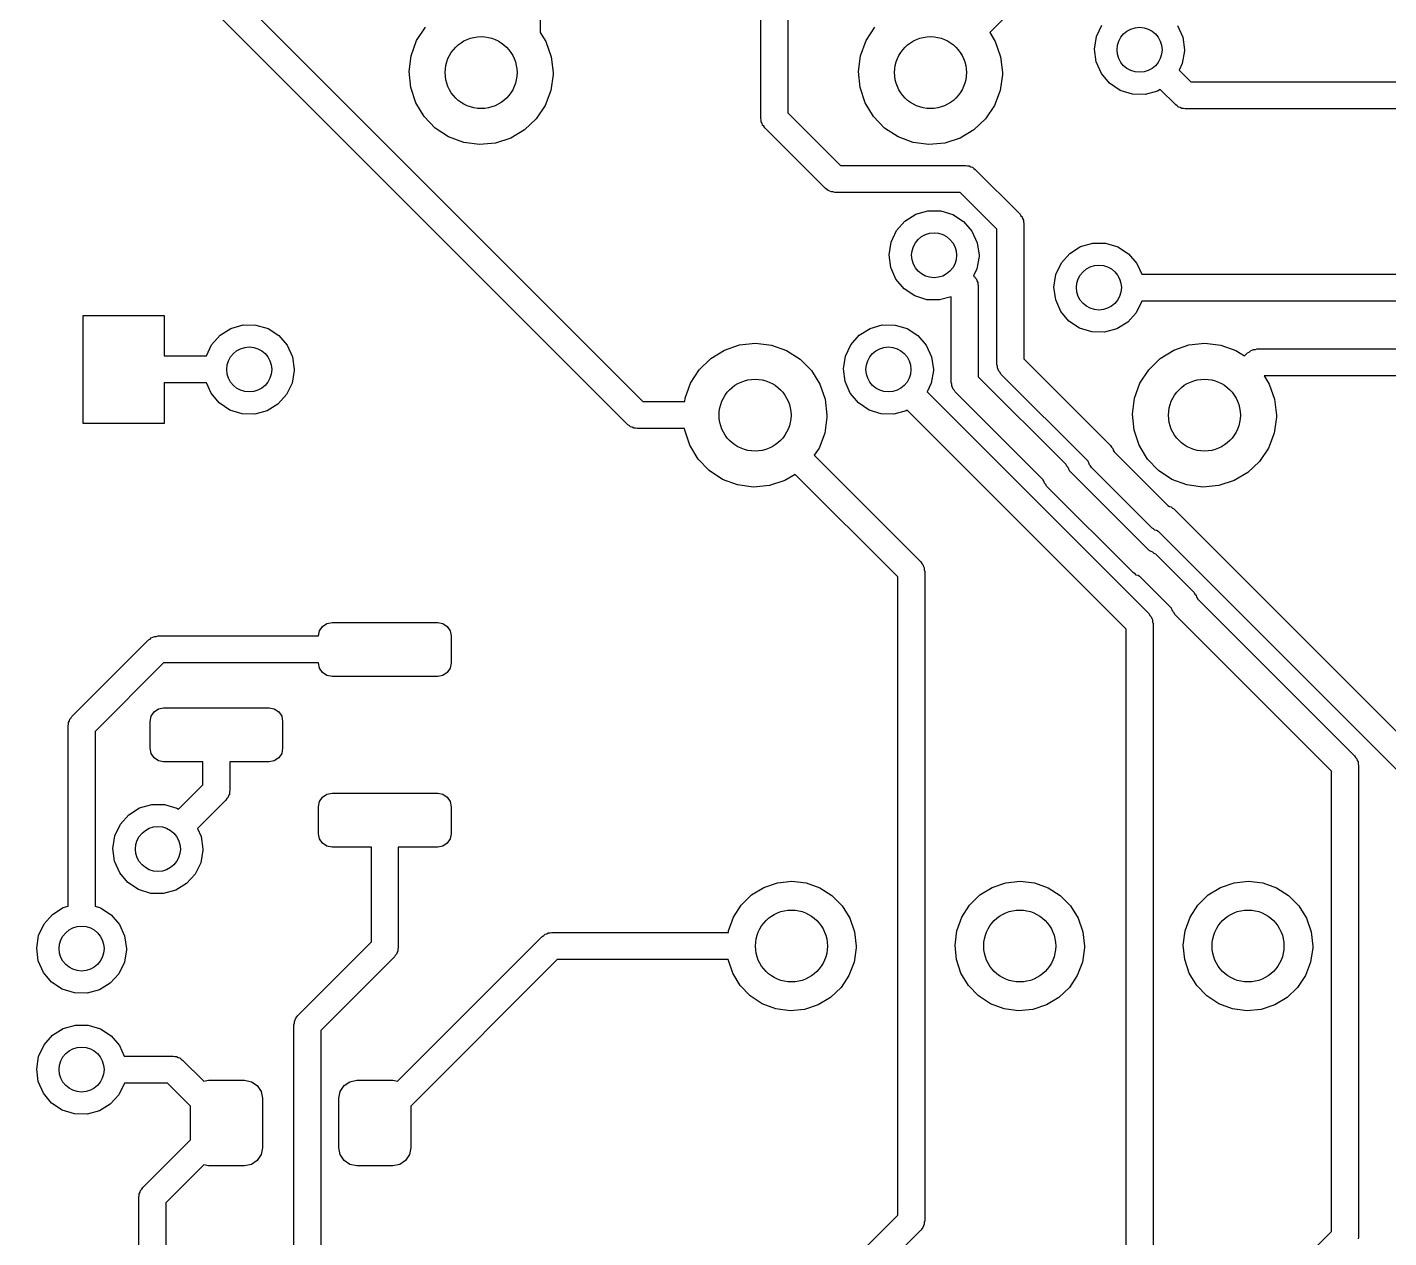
# Model space of a CAD drawing. Extents: x 108 to 192, y -153 to -46.
# Drawn here: x 155.01 to 170.16, y -98.56 to -85.09 of the extents above; entities that cross this region are included whole.
import ezdxf

# ---------------------------------------------------------------- set-up
doc = ezdxf.new("R2010")
doc.units = 0
doc.layers.add('BLACK', color=7, linetype='CONTINUOUS')

msp = doc.modelspace()

# ---------------------------------------------------------------- linework, layer by layer
at = {"layer": 'BLACK', "linetype": 'CONTINUOUS'}
for p, q in [((168.941, -81.9291), (165.719, -85.1516)), ((154.582, -81.9799), (161.86, -89.258)), ((161.692, -89.5141), (154.326, -82.1481)), ((160.718, -83.352), (160.718, -85.1508)), ((163.172, -86.106), (163.172, -84.7648)), ((163.472, -84.827), (163.472, -86.0439)), ((159.343, -85.2423), (159.44, -85.0924)), ((164.343, -85.2423), (164.44, -85.0924)), ((166.908, -85.1978), (166.968, -85.0695)), ((167.807, -85.0746), (167.866, -85.2037)), ((159.282, -85.4099), (159.343, -85.2423)), ((160.718, -85.1508), (160.781, -85.2523)), ((160.781, -85.2523), (160.84, -85.4208)), ((164.282, -85.4099), (164.343, -85.2423)), ((165.719, -85.1516), (165.781, -85.2523)), ((165.781, -85.2523), (165.84, -85.4208)), ((166.886, -85.3379), (166.908, -85.1978)), ((167.866, -85.2037), (167.886, -85.344)), ((159.26, -85.5868), (159.282, -85.4099)), ((160.84, -85.4208), (160.86, -85.598)), ((164.26, -85.5868), (164.282, -85.4099)), ((165.84, -85.4208), (165.86, -85.598)), ((166.904, -85.4785), (166.886, -85.3379)), ((167.886, -85.3562), (167.862, -85.496)), ((167.886, -85.344), (167.886, -85.3562)), ((159.277, -85.7643), (159.26, -85.5868)), ((164.277, -85.7643), (164.26, -85.5868)), ((166.962, -85.6082), (166.904, -85.4785)), ((167.862, -85.496), (167.826, -85.5716)), ((167.826, -85.5716), (167.956, -85.702)), ((160.86, -85.6203), (160.835, -85.797)), ((160.86, -85.598), (160.86, -85.6203)), ((165.86, -85.6203), (165.835, -85.797)), ((165.86, -85.598), (165.86, -85.6203)), ((167.053, -85.7167), (166.962, -85.6082)), ((167.171, -85.7953), (167.053, -85.7167)), ((167.956, -85.702), (178.34, -85.702)), ((159.334, -85.9336), (159.277, -85.7643)), ((160.835, -85.797), (160.772, -85.9637)), ((164.334, -85.9336), (164.277, -85.7643)), ((165.835, -85.797), (165.772, -85.9637)), ((167.306, -85.8376), (167.171, -85.7953)), ((167.448, -85.8402), (167.306, -85.8376)), ((167.585, -85.8029), (167.448, -85.8402)), ((167.614, -85.7846), (167.585, -85.8029)), ((167.788, -85.9581), (167.614, -85.7846)), ((159.426, -86.0861), (159.334, -85.9336)), ((160.772, -85.9637), (160.673, -86.1122)), ((163.472, -86.0439), (164.059, -86.6305)), ((164.426, -86.0861), (164.334, -85.9336)), ((165.772, -85.9637), (165.673, -86.1122)), ((167.805, -85.9679), (167.788, -85.9581)), ((167.819, -85.9819), (167.805, -85.9679)), ((167.838, -85.987), (167.819, -85.9819)), ((167.855, -85.9969), (167.838, -85.987)), ((167.875, -85.9969), (167.855, -85.9969)), ((167.894, -86.002), (167.875, -85.9969)), ((178.341, -86.002), (167.894, -86.002)), ((159.55, -86.2144), (159.426, -86.0861)), ((160.673, -86.1122), (160.544, -86.2352)), ((163.177, -86.1251), (163.172, -86.106)), ((163.177, -86.1448), (163.177, -86.1251)), ((163.187, -86.1619), (163.177, -86.1448)), ((163.192, -86.181), (163.187, -86.1619)), ((163.206, -86.195), (163.192, -86.181)), ((163.216, -86.2121), (163.206, -86.195)), ((164.55, -86.2144), (164.426, -86.0861)), ((165.673, -86.1122), (165.544, -86.2352)), ((159.699, -86.3121), (159.55, -86.2144)), ((159.866, -86.3742), (159.699, -86.3121)), ((160.39, -86.3265), (160.221, -86.3817)), ((160.544, -86.2352), (160.39, -86.3265)), ((163.89, -86.8866), (163.216, -86.2121)), ((164.699, -86.3121), (164.55, -86.2144)), ((164.866, -86.3742), (164.699, -86.3121)), ((165.39, -86.3265), (165.221, -86.3817)), ((165.544, -86.2352), (165.39, -86.3265)), ((160.043, -86.3978), (159.866, -86.3742)), ((160.221, -86.3817), (160.043, -86.3978)), ((165.043, -86.3978), (164.866, -86.3742)), ((165.221, -86.3817), (165.043, -86.3978)), ((164.059, -86.6305), (165.452, -86.6305)), ((165.452, -86.6305), (165.471, -86.6356)), ((165.471, -86.6356), (165.491, -86.6356)), ((165.491, -86.6356), (165.508, -86.6455)), ((165.508, -86.6455), (165.527, -86.6506)), ((165.527, -86.6506), (165.541, -86.6646)), ((165.541, -86.6646), (165.558, -86.6744)), ((165.558, -86.6744), (166.056, -87.1721)), ((163.908, -86.8964), (163.89, -86.8866)), ((163.921, -86.9104), (163.908, -86.8964)), ((163.941, -86.9155), (163.921, -86.9104)), ((163.958, -86.9254), (163.941, -86.9155)), ((163.977, -86.9254), (163.958, -86.9254)), ((163.996, -86.9305), (163.977, -86.9254)), ((165.39, -86.9305), (163.996, -86.9305)), ((165.799, -87.3403), (165.39, -86.9305)), ((164.682, -87.3555), (164.776, -87.2492)), ((164.776, -87.2492), (164.896, -87.1736)), ((164.896, -87.1736), (165.032, -87.1346)), ((165.032, -87.1346), (165.174, -87.1355)), ((165.174, -87.1355), (165.31, -87.1761)), ((165.31, -87.1761), (165.429, -87.2532)), ((165.429, -87.2532), (165.521, -87.3606)), ((166.056, -87.1721), (166.065, -87.1892)), ((166.065, -87.1892), (166.079, -87.2031)), ((166.079, -87.2031), (166.085, -87.2222)), ((166.085, -87.2222), (166.094, -87.2393)), ((166.094, -87.2393), (166.094, -87.2591)), ((164.622, -87.4838), (164.682, -87.3555)), ((165.521, -87.3606), (165.58, -87.4897)), ((165.799, -88.8447), (165.799, -87.3403)), ((166.094, -87.2591), (166.1, -87.2781)), ((166.1, -87.2781), (166.1, -88.7826)), ((164.6, -87.6239), (164.622, -87.4838)), ((165.58, -87.4897), (165.6, -87.63)), ((166.61, -87.6085), (166.73, -87.5329)), ((166.73, -87.5329), (166.866, -87.4939)), ((166.866, -87.4939), (167.008, -87.4948)), ((167.008, -87.4948), (167.144, -87.5354)), ((167.144, -87.5354), (167.263, -87.6125)), ((164.618, -87.7645), (164.6, -87.6239)), ((165.6, -87.6422), (165.576, -87.782)), ((165.6, -87.63), (165.6, -87.6422)), ((166.516, -87.7148), (166.61, -87.6085)), ((167.263, -87.6125), (167.355, -87.7199)), ((164.676, -87.8942), (164.618, -87.7645)), ((165.576, -87.782), (165.54, -87.8576)), ((165.54, -87.8576), (165.548, -87.8654)), ((166.434, -87.9832), (166.456, -87.8431)), ((166.456, -87.8431), (166.516, -87.7148)), ((167.355, -87.7199), (167.41, -87.8393)), ((167.41, -87.8393), (174.095, -87.8393)), ((164.767, -88.0027), (164.676, -87.8942)), ((164.885, -88.0813), (164.767, -88.0027)), ((165.548, -87.8654), (165.557, -87.8825)), ((165.557, -87.8825), (165.571, -87.8965)), ((165.571, -87.8965), (165.577, -87.9156)), ((165.577, -87.9156), (165.586, -87.9327)), ((165.586, -87.9327), (165.586, -87.9524)), ((165.586, -87.9524), (165.591, -87.9715)), ((165.591, -87.9715), (165.591, -88.981)), ((166.453, -88.1238), (166.434, -87.9832)), ((165.02, -88.1236), (164.885, -88.0813)), ((165.162, -88.1262), (165.02, -88.1236)), ((165.291, -88.0908), (165.162, -88.1262)), ((165.291, -89.0431), (165.291, -88.0908)), ((166.51, -88.2535), (166.453, -88.1238)), ((167.41, -88.1413), (167.349, -88.2689)), ((167.411, -88.1393), (167.41, -88.1413)), ((174.033, -88.1393), (167.411, -88.1393)), ((155.632, -89.5), (155.632, -88.3)), ((155.632, -88.3), (156.532, -88.3)), ((156.532, -88.3), (156.532, -88.75)), ((166.601, -88.362), (166.51, -88.2535)), ((167.349, -88.2689), (167.254, -88.374)), ((157.156, -88.5192), (157.276, -88.4436)), ((157.276, -88.4436), (157.412, -88.4046)), ((157.412, -88.4046), (157.554, -88.4055)), ((157.554, -88.4055), (157.69, -88.4461)), ((157.69, -88.4461), (157.809, -88.5232)), ((164.268, -88.5192), (164.388, -88.4436)), ((164.388, -88.4436), (164.524, -88.4046)), ((164.524, -88.4046), (164.666, -88.4055)), ((164.666, -88.4055), (164.802, -88.4461)), ((164.802, -88.4461), (164.921, -88.5232)), ((166.719, -88.4406), (166.601, -88.362)), ((166.854, -88.4829), (166.719, -88.4406)), ((167.133, -88.4482), (166.996, -88.4855)), ((167.254, -88.374), (167.133, -88.4482)), ((157.062, -88.6255), (157.156, -88.5192)), ((157.809, -88.5232), (157.901, -88.6306)), ((162.936, -88.6267), (163.114, -88.608)), ((163.114, -88.608), (163.291, -88.6291)), ((164.174, -88.6255), (164.268, -88.5192)), ((164.921, -88.5232), (165.013, -88.6306)), ((166.996, -88.4855), (166.854, -88.4829)), ((167.936, -88.6267), (168.114, -88.608)), ((168.114, -88.608), (168.291, -88.6291)), ((156.532, -88.75), (157.004, -88.75)), ((157.004, -88.75), (157.062, -88.6255)), ((157.901, -88.6306), (157.96, -88.7597)), ((157.96, -88.7597), (157.98, -88.9)), ((162.615, -88.7776), (162.767, -88.6841)), ((162.767, -88.6841), (162.936, -88.6267)), ((163.291, -88.6291), (163.459, -88.689)), ((163.459, -88.689), (163.609, -88.7845)), ((164.092, -88.8939), (164.114, -88.7538)), ((164.114, -88.7538), (164.174, -88.6255)), ((165.013, -88.6306), (165.072, -88.7597)), ((165.072, -88.7597), (165.092, -88.9)), ((167.615, -88.7776), (167.767, -88.6841)), ((167.767, -88.6841), (167.936, -88.6267)), ((168.291, -88.6291), (168.459, -88.689)), ((168.459, -88.689), (168.554, -88.7496)), ((168.554, -88.7496), (168.588, -88.7159)), ((168.588, -88.7159), (168.605, -88.7061)), ((168.605, -88.7061), (168.619, -88.6921)), ((168.619, -88.6921), (168.638, -88.687)), ((168.638, -88.687), (168.655, -88.6771)), ((168.655, -88.6771), (168.675, -88.6771)), ((168.675, -88.6771), (168.694, -88.672)), ((168.694, -88.672), (172.758, -88.672)), ((157.98, -88.9122), (157.956, -89.052)), ((157.98, -88.9), (157.98, -88.9122)), ((162.391, -89.0523), (162.488, -88.9024)), ((162.488, -88.9024), (162.615, -88.7776)), ((163.609, -88.7845), (163.735, -88.9111)), ((163.735, -88.9111), (163.829, -89.0623)), ((164.11, -89.0345), (164.092, -88.8939)), ((165.092, -88.9122), (165.068, -89.052)), ((165.092, -88.9), (165.092, -88.9122)), ((165.805, -88.8638), (165.799, -88.8447)), ((165.805, -88.8835), (165.805, -88.8638)), ((165.814, -88.9006), (165.805, -88.8835)), ((165.82, -88.9197), (165.814, -88.9006)), ((165.834, -88.9337), (165.82, -88.9197)), ((166.1, -88.7826), (167.064, -89.7471)), ((167.391, -89.0523), (167.488, -88.9024)), ((167.488, -88.9024), (167.615, -88.7776)), ((157.005, -89.05), (156.532, -89.05)), ((156.532, -89.05), (156.532, -89.5)), ((157.056, -89.1642), (157.005, -89.05)), ((157.956, -89.052), (157.895, -89.1796)), ((162.33, -89.2199), (162.391, -89.0523)), ((163.829, -89.0623), (163.888, -89.2308)), ((164.168, -89.1642), (164.11, -89.0345)), ((165.068, -89.052), (165.022, -89.1486)), ((165.297, -89.0622), (165.291, -89.0431)), ((165.297, -89.0819), (165.297, -89.0622)), ((165.591, -88.981), (166.565, -89.954)), ((165.843, -88.9508), (165.834, -88.9337)), ((166.813, -89.9204), (165.843, -88.9508)), ((167.33, -89.2199), (167.391, -89.0523)), ((172.695, -88.972), (168.773, -88.972)), ((168.773, -88.972), (168.829, -89.0623)), ((168.829, -89.0623), (168.888, -89.2308)), ((157.147, -89.2727), (157.056, -89.1642)), ((157.895, -89.1796), (157.799, -89.2847)), ((162.326, -89.258), (162.33, -89.2199)), ((164.259, -89.2727), (164.168, -89.1642)), ((165.022, -89.1486), (167.492, -91.6191)), ((165.306, -89.099), (165.297, -89.0819)), ((165.312, -89.1181), (165.306, -89.099)), ((165.326, -89.1321), (165.312, -89.1181)), ((165.335, -89.1492), (165.326, -89.1321)), ((166.314, -90.1273), (165.335, -89.1492)), ((167.308, -89.3968), (167.33, -89.2199)), ((157.265, -89.3513), (157.147, -89.2727)), ((157.4, -89.3936), (157.265, -89.3513)), ((157.679, -89.3589), (157.542, -89.3962)), ((157.799, -89.2847), (157.679, -89.3589)), ((161.86, -89.258), (162.326, -89.258)), ((163.888, -89.2308), (163.908, -89.408)), ((164.377, -89.3513), (164.259, -89.2727)), ((164.512, -89.3936), (164.377, -89.3513)), ((164.791, -89.3589), (164.654, -89.3962)), ((164.801, -89.3524), (164.791, -89.3589)), ((167.236, -91.7873), (164.801, -89.3524)), ((168.888, -89.2308), (168.908, -89.408)), ((156.532, -89.5), (155.632, -89.5)), ((157.542, -89.3962), (157.4, -89.3936)), ((161.709, -89.5239), (161.692, -89.5141)), ((161.723, -89.5379), (161.709, -89.5239)), ((163.908, -89.4303), (163.883, -89.607)), ((163.908, -89.408), (163.908, -89.4303)), ((164.654, -89.3962), (164.512, -89.3936)), ((167.325, -89.5743), (167.308, -89.3968)), ((168.908, -89.4303), (168.883, -89.607)), ((168.908, -89.408), (168.908, -89.4303)), ((161.742, -89.543), (161.723, -89.5379)), ((161.759, -89.5529), (161.742, -89.543)), ((161.779, -89.5529), (161.759, -89.5529)), ((161.798, -89.558), (161.779, -89.5529)), ((162.324, -89.558), (161.798, -89.558)), ((162.325, -89.5743), (162.324, -89.558)), ((162.382, -89.7436), (162.325, -89.5743)), ((163.883, -89.607), (163.82, -89.7737)), ((167.382, -89.7436), (167.325, -89.5743)), ((168.883, -89.607), (168.82, -89.7737)), ((162.474, -89.8961), (162.382, -89.7436)), ((163.82, -89.7737), (163.766, -89.854)), ((167.064, -89.7471), (167.074, -89.7642)), ((167.074, -89.7642), (167.088, -89.7782)), ((167.088, -89.7782), (167.093, -89.7973)), ((167.093, -89.7973), (167.103, -89.8144)), ((167.103, -89.8144), (167.103, -89.8171)), ((167.103, -89.8171), (167.699, -90.4131)), ((167.474, -89.8961), (167.382, -89.7436)), ((168.82, -89.7737), (168.721, -89.9222)), ((162.598, -90.0244), (162.474, -89.8961)), ((163.766, -89.854), (164.952, -91.0399)), ((166.565, -89.954), (166.574, -89.9711)), ((166.574, -89.9711), (166.588, -89.9851)), ((166.813, -89.9232), (166.813, -89.9204)), ((166.823, -89.9403), (166.813, -89.9232)), ((166.828, -89.9593), (166.823, -89.9403)), ((166.842, -89.9733), (166.828, -89.9593)), ((166.852, -89.9904), (166.842, -89.9733)), ((167.598, -90.0244), (167.474, -89.8961)), ((168.721, -89.9222), (168.592, -90.0452)), ((162.747, -90.1221), (162.598, -90.0244)), ((162.914, -90.1842), (162.747, -90.1221)), ((163.438, -90.1365), (163.269, -90.1917)), ((163.555, -90.0671), (163.438, -90.1365)), ((164.696, -91.2081), (163.555, -90.0671)), ((166.314, -90.1301), (166.314, -90.1273)), ((166.323, -90.1472), (166.314, -90.1301)), ((166.588, -89.9851), (166.594, -90.0042)), ((166.594, -90.0042), (166.603, -90.0213)), ((166.603, -90.0213), (166.603, -90.024)), ((166.603, -90.024), (167.492, -90.9126)), ((167.526, -90.6641), (166.852, -89.9904)), ((167.747, -90.1221), (167.598, -90.0244)), ((167.914, -90.1842), (167.747, -90.1221)), ((168.438, -90.1365), (168.269, -90.1917)), ((168.592, -90.0452), (168.438, -90.1365)), ((163.091, -90.2078), (162.914, -90.1842)), ((163.269, -90.1917), (163.091, -90.2078)), ((166.329, -90.1662), (166.323, -90.1472)), ((166.343, -90.1802), (166.329, -90.1662)), ((166.352, -90.1973), (166.343, -90.1802)), ((167.319, -91.1636), (166.352, -90.1973)), ((168.091, -90.2078), (167.914, -90.1842)), ((168.269, -90.1917), (168.091, -90.2078)), ((167.699, -90.4131), (167.702, -90.4131)), ((167.702, -90.4131), (167.719, -90.423)), ((167.719, -90.423), (167.738, -90.4281)), ((167.738, -90.4281), (167.752, -90.4421)), ((167.752, -90.4421), (167.769, -90.4519)), ((167.769, -90.4519), (170.794, -93.4771)), ((167.543, -90.6739), (167.526, -90.6641)), ((167.557, -90.6879), (167.543, -90.6739)), ((167.576, -90.693), (167.557, -90.6879)), ((167.593, -90.7029), (167.576, -90.693)), ((167.596, -90.7029), (167.593, -90.7029)), ((170.538, -93.6453), (167.596, -90.7029)), ((164.952, -91.0399), (164.962, -91.057)), ((167.492, -90.9126), (167.495, -90.9126)), ((167.495, -90.9126), (167.512, -90.9225)), ((167.512, -90.9225), (167.531, -90.9276)), ((167.531, -90.9276), (167.545, -90.9416)), ((167.545, -90.9416), (167.562, -90.9514)), ((167.562, -90.9514), (167.992, -91.381)), ((164.962, -91.057), (164.976, -91.071)), ((164.976, -91.071), (164.981, -91.0901)), ((164.981, -91.0901), (164.991, -91.1072)), ((164.991, -91.1072), (164.991, -91.1269)), ((164.991, -91.1269), (164.996, -91.146)), ((164.996, -91.146), (164.996, -98.3694)), ((167.336, -91.1734), (167.319, -91.1636)), ((167.35, -91.1874), (167.336, -91.1734)), ((167.369, -91.1925), (167.35, -91.1874)), ((167.386, -91.2024), (167.369, -91.1925)), ((164.696, -98.3073), (164.696, -91.2081)), ((167.389, -91.2024), (167.386, -91.2024)), ((167.741, -91.5543), (167.389, -91.2024)), ((167.992, -91.381), (168.001, -91.3981)), ((168.001, -91.3981), (168.015, -91.4121)), ((168.015, -91.4121), (168.021, -91.4312)), ((168.021, -91.4312), (168.03, -91.4483)), ((168.03, -91.4483), (168.03, -91.451)), ((168.03, -91.451), (169.778, -93.1987)), ((167.492, -91.6191), (167.502, -91.6362)), ((167.502, -91.6362), (167.516, -91.6501)), ((167.516, -91.6501), (167.521, -91.6692)), ((167.741, -91.5571), (167.741, -91.5543)), ((167.75, -91.5742), (167.741, -91.5571)), ((167.756, -91.5932), (167.75, -91.5742)), ((167.77, -91.6072), (167.756, -91.5932)), ((167.779, -91.6243), (167.77, -91.6072)), ((169.522, -93.3669), (167.779, -91.6243)), ((158.263, -91.8066), (158.296, -91.7579)), ((158.296, -91.7579), (158.345, -91.7254)), ((158.345, -91.7254), (158.402, -91.714)), ((158.402, -91.714), (159.577, -91.714)), ((159.577, -91.714), (159.634, -91.7254)), ((159.634, -91.7254), (159.683, -91.7579)), ((159.683, -91.7579), (159.716, -91.8066)), ((167.236, -99.2519), (167.236, -91.7873)), ((167.521, -91.6692), (167.531, -91.6863)), ((167.531, -91.6863), (167.531, -91.7061)), ((167.531, -91.7061), (167.536, -91.7251)), ((167.536, -91.7251), (167.536, -99.314)), ((155.508, -92.7583), (156.359, -91.9079)), ((156.359, -91.9079), (156.376, -91.8981)), ((156.376, -91.8981), (156.39, -91.8841)), ((156.39, -91.8841), (156.409, -91.879)), ((156.409, -91.879), (156.426, -91.8691)), ((156.426, -91.8691), (156.446, -91.8691)), ((156.446, -91.8691), (156.465, -91.864)), ((156.465, -91.864), (158.252, -91.864)), ((158.252, -91.864), (158.263, -91.8066)), ((159.716, -91.8066), (159.727, -91.864)), ((159.727, -91.864), (159.727, -92.164)), ((156.527, -92.164), (155.765, -92.9265)), ((158.252, -92.164), (156.527, -92.164)), ((158.263, -92.2214), (158.252, -92.164)), ((158.296, -92.2701), (158.263, -92.2214)), ((159.716, -92.2214), (159.683, -92.2701)), ((159.727, -92.164), (159.716, -92.2214)), ((158.345, -92.3026), (158.296, -92.2701)), ((158.402, -92.314), (158.345, -92.3026)), ((159.577, -92.314), (158.402, -92.314)), ((159.634, -92.3026), (159.577, -92.314)), ((159.683, -92.2701), (159.634, -92.3026)), ((156.388, -92.7566), (156.421, -92.7079)), ((156.421, -92.7079), (156.47, -92.6754)), ((156.47, -92.6754), (156.527, -92.664)), ((156.527, -92.664), (157.702, -92.664)), ((157.702, -92.664), (157.759, -92.6754)), ((157.759, -92.6754), (157.808, -92.7079)), ((157.808, -92.7079), (157.841, -92.7566)), ((155.465, -92.8643), (155.47, -92.8452)), ((155.47, -92.8255), (155.479, -92.8084)), ((155.47, -92.8452), (155.47, -92.8255)), ((155.479, -92.8084), (155.485, -92.7893)), ((155.485, -92.7893), (155.499, -92.7754)), ((155.499, -92.7754), (155.508, -92.7583)), ((156.377, -92.814), (156.388, -92.7566)), ((156.377, -93.114), (156.377, -92.814)), ((157.841, -92.7566), (157.852, -92.814)), ((157.852, -92.814), (157.852, -93.114)), ((155.465, -94.8701), (155.465, -92.8643)), ((155.765, -92.9265), (155.765, -94.8702)), ((156.388, -93.1714), (156.377, -93.114)), ((157.852, -93.114), (157.841, -93.1714)), ((156.421, -93.2201), (156.388, -93.1714)), ((156.47, -93.2526), (156.421, -93.2201)), ((156.527, -93.264), (156.47, -93.2526)), ((156.964, -93.264), (156.527, -93.264)), ((156.964, -93.5214), (156.964, -93.264)), ((157.702, -93.264), (157.264, -93.264)), ((157.264, -93.264), (157.264, -93.5835)), ((157.759, -93.2526), (157.702, -93.264)), ((157.808, -93.2201), (157.759, -93.2526)), ((157.841, -93.1714), (157.808, -93.2201)), ((169.778, -93.1987), (169.788, -93.2158)), ((169.788, -93.2158), (169.802, -93.2297)), ((169.802, -93.2297), (169.807, -93.2488)), ((169.807, -93.2488), (169.817, -93.2659)), ((169.817, -93.2659), (169.817, -93.2857)), ((169.817, -93.2857), (169.822, -93.3047)), ((169.822, -93.3047), (169.822, -98.552)), ((169.522, -98.4899), (169.522, -93.3669)), ((156.693, -93.7927), (156.964, -93.5214)), ((157.264, -93.5835), (157.259, -93.6026)), ((157.259, -93.6026), (157.259, -93.6223)), ((158.345, -93.6254), (158.402, -93.614)), ((158.402, -93.614), (159.577, -93.614)), ((159.577, -93.614), (159.634, -93.6254)), ((156.26, -93.7776), (156.396, -93.7386)), ((156.396, -93.7386), (156.538, -93.7395)), ((156.538, -93.7395), (156.674, -93.7801)), ((157.221, -93.6896), (156.904, -94.0061)), ((157.23, -93.6725), (157.221, -93.6896)), ((157.244, -93.6585), (157.23, -93.6725)), ((157.25, -93.6394), (157.244, -93.6585)), ((157.259, -93.6223), (157.25, -93.6394)), ((158.252, -93.764), (158.263, -93.7066)), ((158.252, -94.064), (158.252, -93.764)), ((158.263, -93.7066), (158.296, -93.6579)), ((158.296, -93.6579), (158.345, -93.6254)), ((159.634, -93.6254), (159.683, -93.6579)), ((159.683, -93.6579), (159.716, -93.7066)), ((159.716, -93.7066), (159.727, -93.764)), ((159.727, -93.764), (159.727, -94.064)), ((156.046, -93.9595), (156.14, -93.8532)), ((156.14, -93.8532), (156.26, -93.7776)), ((156.674, -93.7801), (156.693, -93.7927)), ((155.986, -94.0878), (156.046, -93.9595)), ((156.904, -94.0061), (156.944, -94.0937)), ((158.263, -94.1214), (158.252, -94.064)), ((159.727, -94.064), (159.716, -94.1214)), ((155.964, -94.2279), (155.986, -94.0878)), ((156.944, -94.0937), (156.964, -94.234)), ((158.296, -94.1701), (158.263, -94.1214)), ((158.345, -94.2026), (158.296, -94.1701)), ((158.402, -94.214), (158.345, -94.2026)), ((158.839, -94.214), (158.402, -94.214)), ((158.839, -95.2664), (158.839, -94.214)), ((159.577, -94.214), (159.139, -94.214)), ((159.139, -94.214), (159.139, -95.3285)), ((159.634, -94.2026), (159.577, -94.214)), ((159.683, -94.1701), (159.634, -94.2026)), ((159.716, -94.1214), (159.683, -94.1701)), ((155.982, -94.3685), (155.964, -94.2279)), ((156.04, -94.4982), (155.982, -94.3685)), ((156.964, -94.2462), (156.94, -94.386)), ((156.964, -94.234), (156.964, -94.2462)), ((156.131, -94.6067), (156.04, -94.4982)), ((156.879, -94.5136), (156.783, -94.6187)), ((156.94, -94.386), (156.879, -94.5136)), ((156.249, -94.6853), (156.131, -94.6067)), ((156.783, -94.6187), (156.663, -94.6929)), ((163.07, -94.7456), (163.206, -94.6615)), ((163.206, -94.6615), (163.358, -94.6098)), ((163.358, -94.6098), (163.518, -94.593)), ((163.518, -94.593), (163.677, -94.612)), ((163.677, -94.612), (163.829, -94.6659)), ((163.829, -94.6659), (163.964, -94.7519)), ((165.61, -94.7456), (165.746, -94.6615)), ((165.746, -94.6615), (165.898, -94.6098)), ((165.898, -94.6098), (166.058, -94.593)), ((166.058, -94.593), (166.217, -94.612)), ((166.217, -94.612), (166.369, -94.6659)), ((166.369, -94.6659), (166.504, -94.7519)), ((168.15, -94.7456), (168.286, -94.6615)), ((168.286, -94.6615), (168.438, -94.6098)), ((168.438, -94.6098), (168.598, -94.593)), ((168.598, -94.593), (168.757, -94.612)), ((168.757, -94.612), (168.909, -94.6659)), ((168.909, -94.6659), (169.044, -94.7519)), ((156.384, -94.7276), (156.249, -94.6853)), ((156.526, -94.7302), (156.384, -94.7276)), ((156.663, -94.6929), (156.526, -94.7302)), ((162.955, -94.8579), (163.07, -94.7456)), ((163.964, -94.7519), (164.077, -94.8658)), ((165.495, -94.8579), (165.61, -94.7456)), ((166.504, -94.7519), (166.617, -94.8658)), ((168.035, -94.8579), (168.15, -94.7456)), ((169.044, -94.7519), (169.157, -94.8658)), ((155.197, -95.0674), (155.29, -94.9612)), ((155.29, -94.9612), (155.41, -94.8855)), ((155.41, -94.8855), (155.465, -94.8701)), ((155.765, -94.8702), (155.824, -94.8881)), ((155.824, -94.8881), (155.943, -94.9652)), ((155.943, -94.9652), (156.036, -95.0726)), ((162.868, -94.9929), (162.955, -94.8579)), ((164.077, -94.8658), (164.162, -95.0019)), ((165.408, -94.9929), (165.495, -94.8579)), ((166.617, -94.8658), (166.702, -95.0019)), ((167.948, -94.9929), (168.035, -94.8579)), ((169.157, -94.8658), (169.242, -95.0019)), ((155.136, -95.1958), (155.197, -95.0674)), ((156.036, -95.0726), (156.094, -95.2016)), ((162.813, -95.1437), (162.868, -94.9929)), ((164.162, -95.0019), (164.215, -95.1535)), ((165.353, -95.1437), (165.408, -94.9929)), ((166.702, -95.0019), (166.755, -95.1535)), ((167.893, -95.1437), (167.948, -94.9929)), ((169.242, -95.0019), (169.295, -95.1535)), ((155.115, -95.3358), (155.136, -95.1958)), ((156.094, -95.2016), (156.115, -95.342)), ((158.021, -96.0849), (158.839, -95.2664)), ((159.129, -96.8174), (160.74, -95.2069)), ((160.74, -95.2069), (160.757, -95.1971)), ((160.757, -95.1971), (160.771, -95.1831)), ((160.771, -95.1831), (160.79, -95.178)), ((160.79, -95.178), (160.807, -95.1681)), ((160.807, -95.1681), (160.827, -95.1681)), ((160.827, -95.1681), (160.846, -95.163)), ((160.846, -95.163), (162.811, -95.163)), ((162.811, -95.163), (162.813, -95.1437)), ((164.215, -95.1535), (164.233, -95.313)), ((165.333, -95.3029), (165.353, -95.1437)), ((166.755, -95.1535), (166.773, -95.313)), ((167.873, -95.3029), (167.893, -95.1437)), ((169.295, -95.1535), (169.313, -95.313)), ((155.133, -95.4764), (155.115, -95.3358)), ((156.114, -95.3542), (156.091, -95.494)), ((156.115, -95.342), (156.114, -95.3542)), ((159.096, -95.4346), (158.277, -96.2531)), ((159.105, -95.4175), (159.096, -95.4346)), ((159.119, -95.4035), (159.105, -95.4175)), ((159.125, -95.3844), (159.119, -95.4035)), ((159.134, -95.3673), (159.125, -95.3844)), ((159.139, -95.3285), (159.134, -95.3476)), ((159.134, -95.3476), (159.134, -95.3673)), ((164.233, -95.3331), (164.21, -95.4921)), ((164.233, -95.313), (164.233, -95.3331)), ((165.349, -95.4627), (165.333, -95.3029)), ((166.773, -95.3331), (166.75, -95.4921)), ((166.773, -95.313), (166.773, -95.3331)), ((167.889, -95.4627), (167.873, -95.3029)), ((169.313, -95.3331), (169.29, -95.4921)), ((169.313, -95.313), (169.313, -95.3331)), ((155.19, -95.6062), (155.133, -95.4764)), ((156.091, -95.494), (156.029, -95.6215)), ((160.908, -95.463), (159.277, -97.0941)), ((162.809, -95.463), (160.908, -95.463)), ((162.859, -95.615), (162.809, -95.463)), ((164.21, -95.4921), (164.153, -95.6421)), ((165.399, -95.615), (165.349, -95.4627)), ((166.75, -95.4921), (166.693, -95.6421)), ((167.939, -95.615), (167.889, -95.4627)), ((169.29, -95.4921), (169.233, -95.6421)), ((155.281, -95.7147), (155.19, -95.6062)), ((155.399, -95.7932), (155.281, -95.7147)), ((155.934, -95.7267), (155.813, -95.8008)), ((156.029, -95.6215), (155.934, -95.7267)), ((162.943, -95.7523), (162.859, -95.615)), ((164.153, -95.6421), (164.065, -95.7758)), ((165.483, -95.7523), (165.399, -95.615)), ((166.693, -95.6421), (166.605, -95.7758)), ((168.023, -95.7523), (167.939, -95.615)), ((169.233, -95.6421), (169.145, -95.7758)), ((155.535, -95.8355), (155.399, -95.7932)), ((155.676, -95.8381), (155.535, -95.8355)), ((155.813, -95.8008), (155.676, -95.8381)), ((163.054, -95.8678), (162.943, -95.7523)), ((163.188, -95.9557), (163.054, -95.8678)), ((163.948, -95.8865), (163.81, -95.9687)), ((164.065, -95.7758), (163.948, -95.8865)), ((165.594, -95.8678), (165.483, -95.7523)), ((165.728, -95.9557), (165.594, -95.8678)), ((166.488, -95.8865), (166.35, -95.9687)), ((166.605, -95.7758), (166.488, -95.8865)), ((168.134, -95.8678), (168.023, -95.7523)), ((168.268, -95.9557), (168.134, -95.8678)), ((169.028, -95.8865), (168.89, -95.9687)), ((169.145, -95.7758), (169.028, -95.8865)), ((163.339, -96.0116), (163.188, -95.9557)), ((163.498, -96.0328), (163.339, -96.0116)), ((163.658, -96.0183), (163.498, -96.0328)), ((163.81, -95.9687), (163.658, -96.0183)), ((165.879, -96.0116), (165.728, -95.9557)), ((166.038, -96.0328), (165.879, -96.0116)), ((166.198, -96.0183), (166.038, -96.0328)), ((166.35, -95.9687), (166.198, -96.0183)), ((168.419, -96.0116), (168.268, -95.9557)), ((168.578, -96.0328), (168.419, -96.0116)), ((168.738, -96.0183), (168.578, -96.0328)), ((168.89, -95.9687), (168.738, -96.0183)), ((155.41, -96.2308), (155.547, -96.1919)), ((155.547, -96.1919), (155.688, -96.1927)), ((155.688, -96.1927), (155.824, -96.2333)), ((157.977, -96.191), (157.982, -96.1719)), ((157.977, -100.405), (157.977, -96.191)), ((157.982, -96.1522), (157.992, -96.1351)), ((157.982, -96.1719), (157.982, -96.1522)), ((157.992, -96.1351), (157.997, -96.116)), ((157.997, -96.116), (158.011, -96.102)), ((158.011, -96.102), (158.021, -96.0849)), ((155.197, -96.4127), (155.29, -96.3065)), ((155.29, -96.3065), (155.41, -96.2308)), ((155.824, -96.2333), (155.943, -96.3105)), ((155.943, -96.3105), (156.036, -96.4179)), ((158.277, -96.2531), (158.277, -100.343)), ((155.136, -96.5411), (155.197, -96.4127)), ((156.036, -96.4179), (156.09, -96.5372)), ((155.115, -96.6811), (155.136, -96.5411)), ((156.09, -96.5372), (156.632, -96.5372)), ((156.632, -96.5372), (156.651, -96.5423)), ((156.651, -96.5423), (156.671, -96.5423)), ((156.671, -96.5423), (156.688, -96.5522)), ((156.688, -96.5522), (156.707, -96.5573)), ((156.707, -96.5573), (156.721, -96.5713)), ((156.721, -96.5713), (156.738, -96.5812)), ((156.738, -96.5812), (156.975, -96.8174)), ((155.133, -96.8217), (155.115, -96.6811)), ((155.19, -96.9515), (155.133, -96.8217)), ((155.281, -97.06), (155.19, -96.9515)), ((156.091, -96.8393), (156.029, -96.9668)), ((156.57, -96.8372), (156.091, -96.8372)), ((156.091, -96.8372), (156.091, -96.8393)), ((156.827, -97.0941), (156.57, -96.8372)), ((156.975, -96.8174), (157.027, -96.807)), ((157.027, -96.807), (157.427, -96.807)), ((157.427, -96.807), (157.504, -96.8222)), ((157.504, -96.8222), (157.568, -96.8656)), ((157.568, -96.8656), (157.612, -96.9305)), ((157.612, -96.9305), (157.627, -97.007)), ((158.477, -97.007), (158.492, -96.9305)), ((158.492, -96.9305), (158.536, -96.8656)), ((158.536, -96.8656), (158.6, -96.8222)), ((158.6, -96.8222), (158.677, -96.807)), ((158.677, -96.807), (159.077, -96.807)), ((159.077, -96.807), (159.129, -96.8174)), ((155.399, -97.1385), (155.281, -97.06)), ((155.934, -97.0719), (155.813, -97.1461)), ((156.029, -96.9668), (155.934, -97.0719)), ((156.827, -97.4699), (156.827, -97.0941)), ((157.627, -97.007), (157.627, -97.557)), ((158.477, -97.557), (158.477, -97.007)), ((159.277, -97.0941), (159.277, -97.557)), ((155.535, -97.1808), (155.399, -97.1385)), ((155.676, -97.1834), (155.535, -97.1808)), ((155.813, -97.1461), (155.676, -97.1834)), ((156.296, -98.0009), (156.827, -97.4699)), ((157.627, -97.557), (157.612, -97.6335)), ((158.492, -97.6335), (158.477, -97.557)), ((159.277, -97.557), (159.262, -97.6335)), ((157.568, -97.6984), (157.504, -97.7418)), ((157.612, -97.6335), (157.568, -97.6984)), ((158.536, -97.6984), (158.492, -97.6335)), ((158.6, -97.7418), (158.536, -97.6984)), ((159.218, -97.6984), (159.154, -97.7418)), ((159.262, -97.6335), (159.218, -97.6984)), ((156.975, -97.7466), (156.552, -98.1691)), ((157.027, -97.757), (156.975, -97.7466)), ((157.427, -97.757), (157.027, -97.757)), ((157.504, -97.7418), (157.427, -97.757)), ((158.677, -97.757), (158.6, -97.7418)), ((159.077, -97.757), (158.677, -97.757)), ((159.154, -97.7418), (159.077, -97.757)), ((156.286, -98.018), (156.296, -98.0009)), ((156.252, -98.107), (156.257, -98.0879)), ((156.252, -100.492), (156.252, -98.107)), ((156.257, -98.0682), (156.267, -98.0511)), ((156.257, -98.0879), (156.257, -98.0682)), ((156.267, -98.0511), (156.272, -98.032)), ((156.272, -98.032), (156.286, -98.018)), ((155.088, -107.915), (164.696, -98.3073)), ((156.552, -98.1691), (156.552, -100.492)), ((164.962, -98.4584), (164.952, -98.4755)), ((164.976, -98.4444), (164.962, -98.4584)), ((164.981, -98.4253), (164.976, -98.4444)), ((164.991, -98.4082), (164.981, -98.4253)), ((164.996, -98.3694), (164.991, -98.3885)), ((164.991, -98.3885), (164.991, -98.4082)), ((164.952, -98.4755), (155.344, -108.084)), ((163.756, -104.256), (169.522, -98.4899)), ((169.822, -98.552), (169.817, -98.5711))]:
    msp.add_line(p, q, dxfattribs=at)
at = {"layer": 'BLACK'}
for centre, radius in [((167.386, -85.344), 0.25), ((160.06, -85.598), 0.4), ((165.06, -85.598), 0.4), ((165.1, -87.63), 0.25), ((166.934, -87.9893), 0.25), ((157.48, -88.9), 0.25), ((164.592, -88.9), 0.25), ((163.108, -89.408), 0.4), ((168.108, -89.408), 0.4), ((156.464, -94.234), 0.25), ((163.513, -95.313), 0.4), ((166.053, -95.313), 0.4), ((168.593, -95.313), 0.4), ((155.615, -95.342), 0.25), ((155.615, -96.6872), 0.25)]:
    msp.add_circle(centre, radius, dxfattribs=at)

doc.saveas('drawing.dxf')
